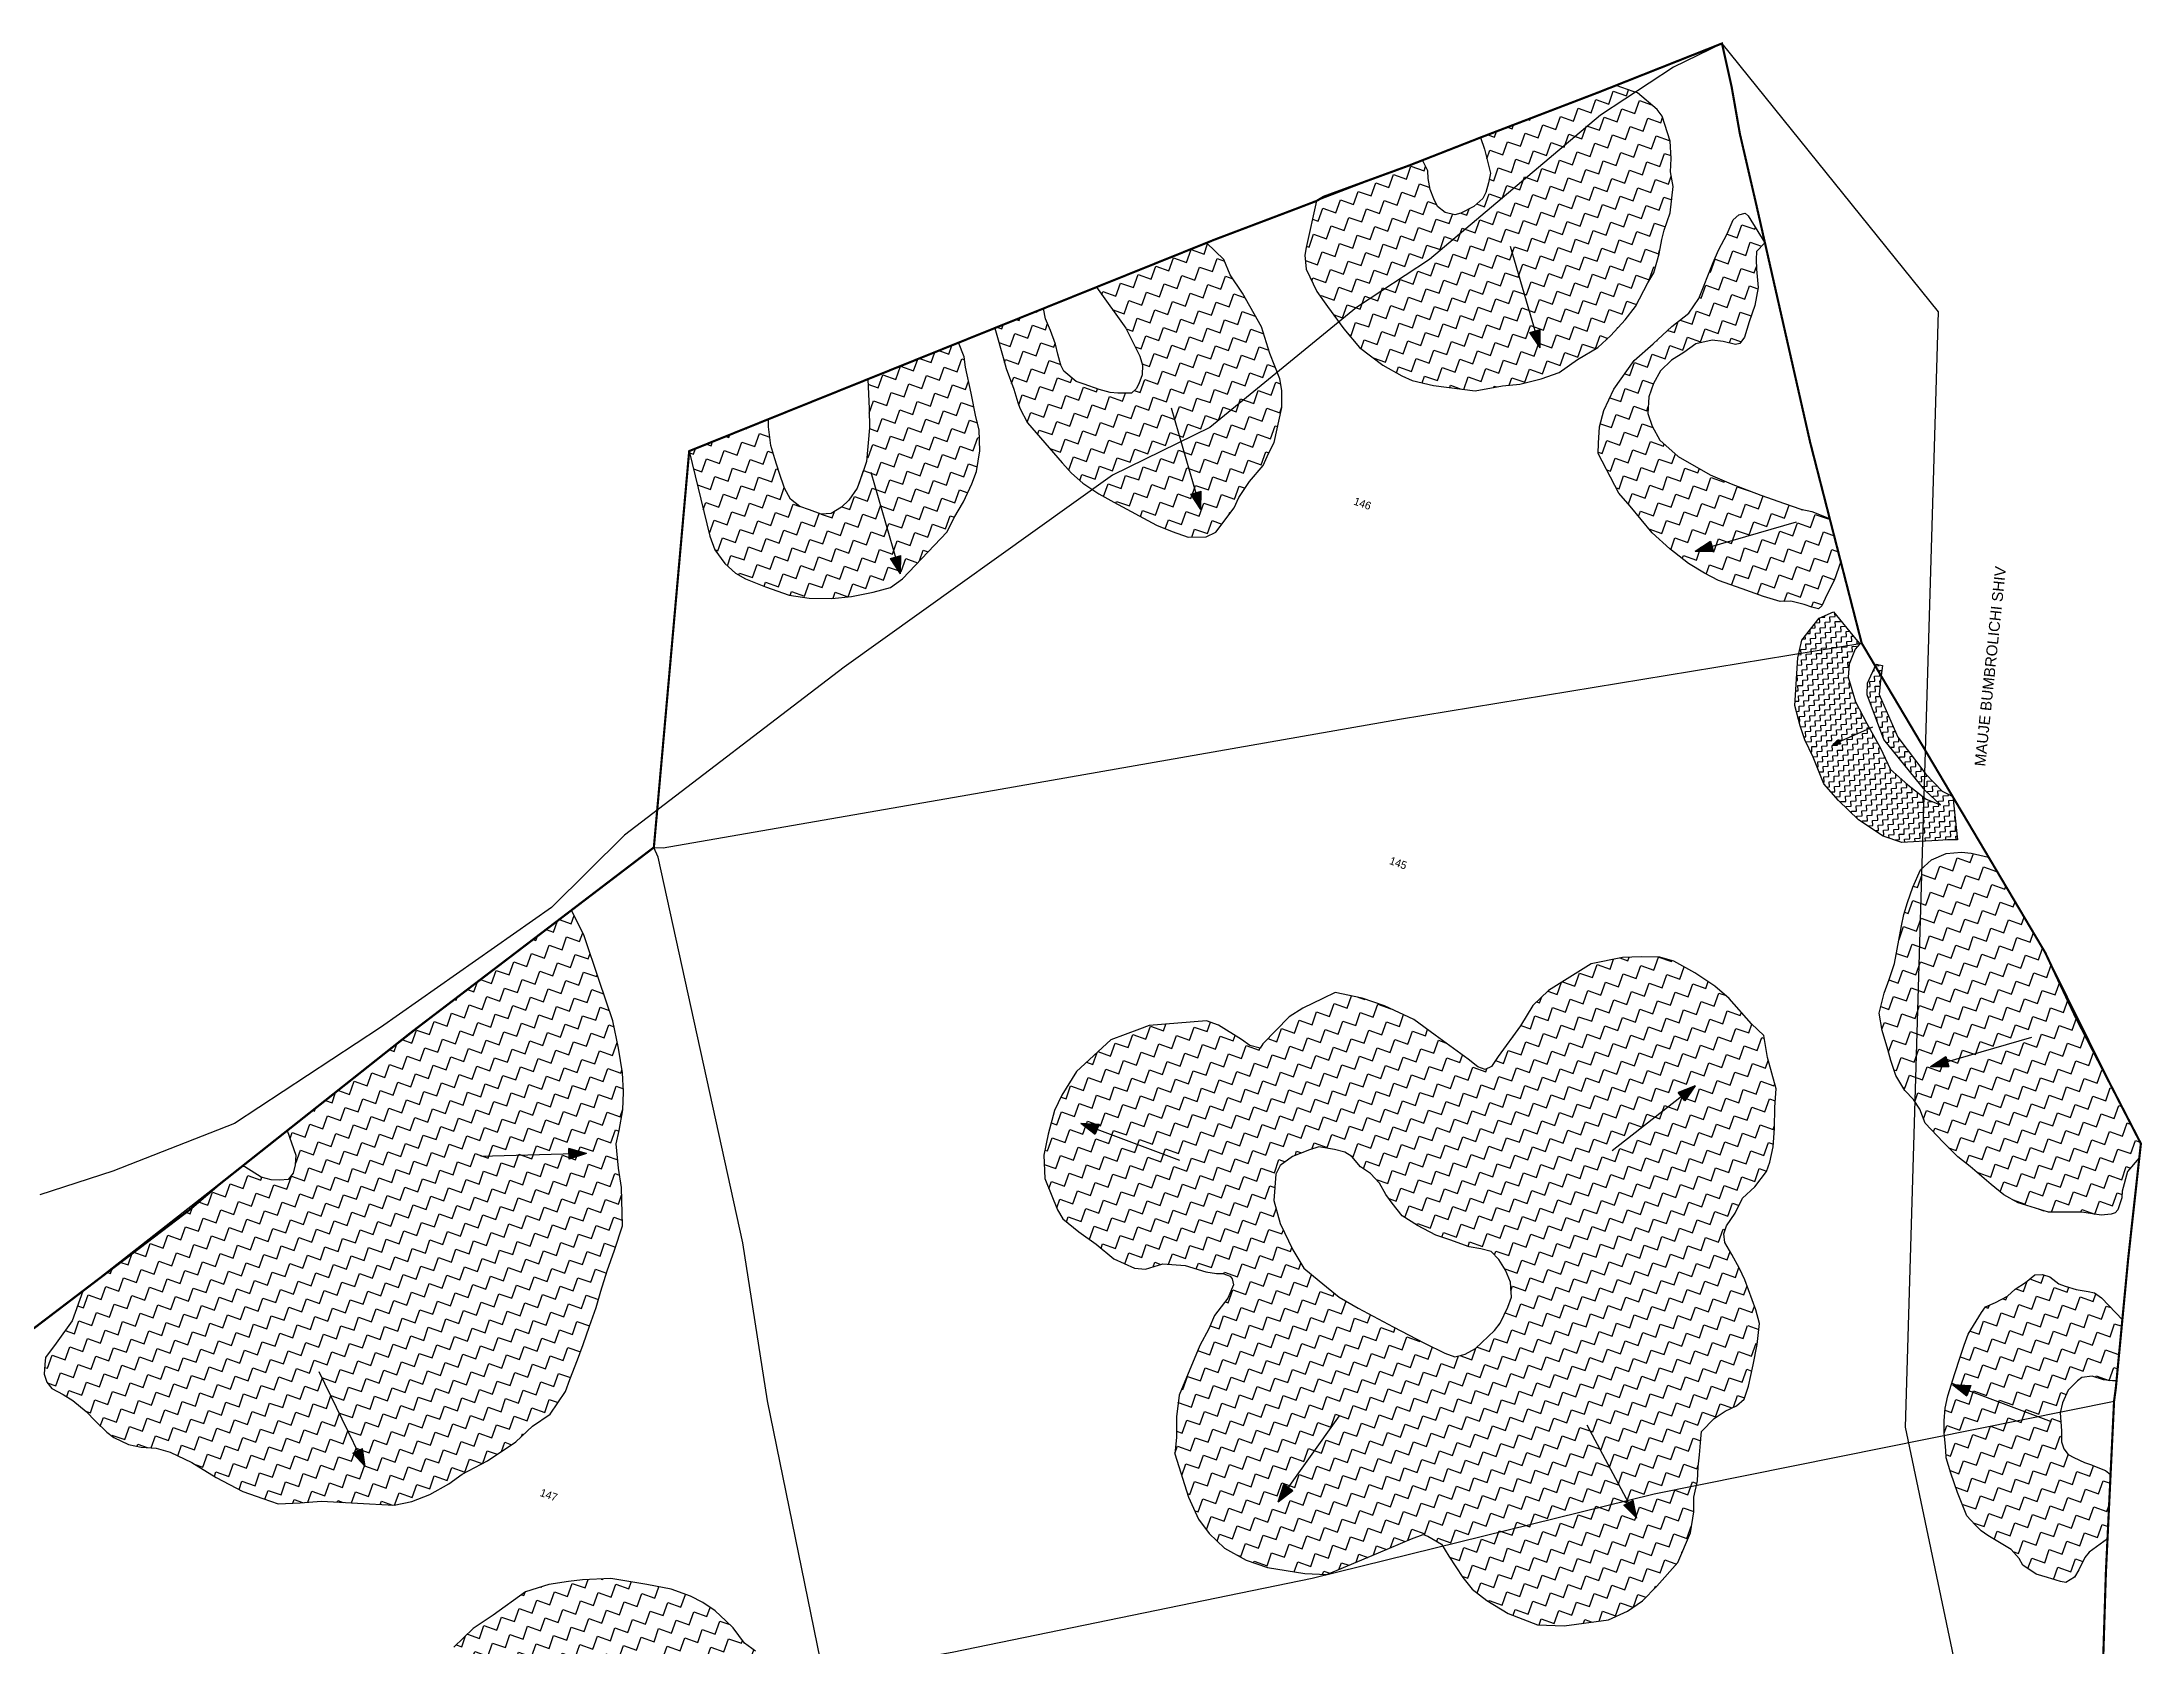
# Model space of a CAD drawing. Header units: metres. Extents: x 288063 to 291905, y 2022918 to 2025523.
# Drawn here: x 290935 to 291905, y 2024783 to 2025523 of the extents above; entities that cross this region are included whole.
import ezdxf
from ezdxf.enums import TextEntityAlignment as Align

# ---------------------------------------------------------------- set-up
doc = ezdxf.new("R2010")
doc.units = ezdxf.units.M
doc.header["$MEASUREMENT"] = 0
for name, color, linetype in [('POLY_HATCH', 12, 'Continuous'), ('POLY_PARCEL', 6, 'Continuous'), ('SYM_ARROW', 1, 'Continuous'), ('TEXT_MAPOUT', 7, 'Continuous'), ('TEXT_PARCEL', 7, 'Continuous'), ('V_BOUND_LINE', 7, 'Continuous'), ('VILLAGE BOUNDRY', 5, 'Continuous')]:
    doc.layers.add(name, color=color, linetype=linetype)
doc.styles.get("Standard").update_dxf_attribs({"font": 'arial.ttf'})
doc.styles.add('TEXT_MAP', font='', dxfattribs={"height": 1.8})
doc.styles.get('TEXT_MAP').set_extended_font_data('Kruti Dev 050')
pattern_1 = [(340.50082, (289998.936, 2024417.92), (8.139665, 3.882563), [6.37685, -6.37685]), (70.50082, (290004.947, 2024415.7916), (-3.882563, 8.139665), [6.37685, -6.37685])]

# ---------------------------------------------------------------- blocks, each defined once
blk = doc.blocks.new('ARROWASPECT')
h = blk.add_hatch(color=256)
h.paths.add_polyline_path([(2.85, -2.85), (3.72, -1.98), (0, 0)])
h.paths.add_polyline_path([(0, 0), (1.98, -3.72), (2.85, -2.85)])
for points in [[(0, 0), (17.15, -17.15)], [(0, 0), (1.98, -3.72)], [(0, 0), (3.72, -1.98)], [(3.72, -1.98), (1.98, -3.72)]]:
    blk.add_lwpolyline(points)

msp = doc.modelspace()

# ---------------------------------------------------------------- hatches: boundary and pattern name
at = {"layer": 'POLY_HATCH'}
h = msp.add_hatch(dxfattribs=at)
h.set_pattern_fill('ZIGZAG', color=256, scale=2.008457, angle=-19.49918, style=0)
h.set_pattern_definition(pattern_1)
h.paths.add_polyline_path([(291438.41, 2025361.03), (291431.98, 2025361.01), (291428.42, 2025361.35), (291423.38, 2025362.68), (291416.44, 2025365.13), (291412.77, 2025366.44), (291407.11, 2025371.19), (291405.79, 2025373.96), (291404.38, 2025379.05), (291403.23, 2025383.59), (291400.88, 2025389.93), (291398.65, 2025395.3), (291397.75, 2025400.1), (291375.17, 2025391.01), (291379.02, 2025377.47), (291380.43, 2025372.38), (291383.95, 2025362.87), (291385.89, 2025356.67), (291386.8, 2025354.06), (291390.37, 2025347.28), (291406.33, 2025328.78), (291410.62, 2025324.05), (291415.87, 2025319.43), (291423.31, 2025314.5), (291430.23, 2025310.68), (291449.88, 2025300.04), (291457.09, 2025297.04), (291464.43, 2025294.43), (291472.79, 2025294.69), (291477.21, 2025296.8), (291485.77, 2025307.99), (291487.91, 2025312.75), (291492.84, 2025320.18), (291499.14, 2025327.59), (291501.57, 2025333.16), (291504.26, 2025338.17), (291507.71, 2025354.39), (291507.71, 2025362.19), (291506.85, 2025367.55), (291502.28, 2025379.27), (291498.4, 2025391.66), (291489.65, 2025407.15), (291483.92, 2025415.61), (291480.9, 2025422.64), (291473.04, 2025430.39), (291422.12, 2025409.91), (291435.68, 2025390.92), (291442.15, 2025378.07), (291443.44, 2025373.94), (291443.22, 2025369.42), (291441.78, 2025365.34), (291440.5, 2025363.04)])
h.paths.add_polyline_path([(291285.22, 2025308.64), (291280.91, 2025312.01), (291278.12, 2025317.12), (291275.66, 2025324.42), (291273.72, 2025330.62), (291271.78, 2025336.81), (291270.7, 2025345.46), (291270.68, 2025348.94), (291234.14, 2025334.23), (291243.62, 2025294.91), (291245.97, 2025288.57), (291250.65, 2025282.33), (291255.49, 2025277.86), (291260.1, 2025275.31), (291269.34, 2025271.57), (291280.36, 2025267.67), (291289.51, 2025266.27), (291300.05, 2025266.21), (291309.11, 2025267.13), (291319, 2025269.14), (291327.12, 2025271.31), (291332.67, 2025275.32), (291353.2, 2025296.97), (291356.32, 2025303.2), (291360.84, 2025310.78), (291364.69, 2025319.06), (291366.72, 2025324.77), (291368.26, 2025334.32), (291368.03, 2025344.04), (291366.5, 2025350.1), (291364.37, 2025360.95), (291361.71, 2025372.91), (291361.12, 2025377.71), (291358.54, 2025384.31), (291316.57, 2025367.42), (291317.27, 2025353.75), (291317.39, 2025344.99), (291316, 2025329.42), (291314.56, 2025325.34), (291311.67, 2025317.18), (291307.87, 2025311.64), (291304.39, 2025308.28), (291299.68, 2025305.36), (291295.02, 2025305.17), (291289.71, 2025307.05)])
h.paths.add_polyline_path([(291583.15, 2025444.44), (291579.67, 2025447.16), (291577.97, 2025450.72), (291576.17, 2025455.06), (291575.38, 2025460.15), (291575.12, 2025463.57), (291572.69, 2025468.51), (291523.76, 2025449.72), (291518.91, 2025428.23), (291518.4, 2025424.71), (291519.05, 2025418.19), (291523.94, 2025407.95), (291528.89, 2025401.01), (291536.32, 2025390.61), (291543.67, 2025382.09), (291554.45, 2025373.83), (291563.08, 2025368.92), (291567.9, 2025366.85), (291577.79, 2025364.45), (291596.95, 2025362.11), (291609.58, 2025364.3), (291617.65, 2025365.14), (291627.41, 2025367.61), (291635.85, 2025370.54), (291644.24, 2025376.45), (291653.62, 2025382.01), (291659.68, 2025387.64), (291666.33, 2025394.91), (291671.08, 2025401), (291676.8, 2025411.93), (291679.53, 2025416.51), (291681.9, 2025425.29), (291683.13, 2025431.89), (291684.31, 2025436.28), (291687.11, 2025444.18), (291688.47, 2025456.38), (291687.16, 2025463.13), (291687.49, 2025469.3), (291686.97, 2025477.26), (291683.33, 2025488.91), (291681.06, 2025491.94), (291671.93, 2025499.61), (291669.96, 2025500.31), (291662.04, 2025503.07), (291599.51, 2025479.02), (291601.24, 2025473.57), (291604.02, 2025462.59), (291603.16, 2025458.08), (291601.98, 2025453.69), (291600.6, 2025450.85), (291596.34, 2025447.18), (291590.43, 2025444.09), (291587.55, 2025443.26)])
h.paths.add_polyline_path([(291715.19, 2025319.11), (291705.55, 2025323.26), (291690.8, 2025331.81), (291682.33, 2025339.26), (291678.7, 2025345.72), (291676.71, 2025351.61), (291677.18, 2025359.22), (291679.39, 2025365.46), (291682.59, 2025371.36), (291687.65, 2025376.23), (291693.34, 2025379.77), (291698.83, 2025383.75), (291706.48, 2025385.48), (291711.43, 2025384.84), (291717.26, 2025383.51), (291719.25, 2025383.92), (291721.4, 2025386.86), (291723.52, 2025393.88), (291726.2, 2025401.44), (291727.68, 2025409.8), (291726.95, 2025418.2), (291726.7, 2025422.73), (291726.88, 2025426.37), (291730.78, 2025430.42), (291723.04, 2025442.91), (291721.63, 2025444.15), (291718.75, 2025443.33), (291716.05, 2025440.95), (291713.39, 2025434.49), (291709.28, 2025427.06), (291706.86, 2025421.26), (291700.26, 2025404.72), (291695.61, 2025397.85), (291687.88, 2025391.71), (291679.12, 2025383.71), (291670.48, 2025376.03), (291660.96, 2025362.75), (291656.36, 2025352.9), (291654.46, 2025345.44), (291653.99, 2025337.83), (291653.79, 2025333.09), (291663.34, 2025314.81), (291668.64, 2025308.86), (291678.68, 2025296.42), (291686.82, 2025289.1), (291695.53, 2025282.31), (291702.84, 2025277.87), (291709.4, 2025274.44), (291720.26, 2025270.6), (291730.13, 2025267.1), (291737.82, 2025264.75), (291742.67, 2025264.88), (291748.83, 2025263.44), (291752.45, 2025262.16), (291755.53, 2025261.44), (291757.1, 2025262.73), (291759.29, 2025267.88), (291762.72, 2025274.44), (291765.77, 2025283.29), (291760.67, 2025303.15), (291752.49, 2025306.27), (291747.32, 2025307.36), (291739.75, 2025310.04), (291728.89, 2025313.89)])
h = msp.add_hatch(dxfattribs=at)
h.set_pattern_fill('ZIGZAG', color=256, scale=18.99391, angle=3.32297, style=0)
h.set_pattern_definition([(3.32297, (290762.5167, 2023772.8069), (2.2326257, 2.507868), [2.374239, -2.374239]), (93.32297, (290764.887, 2023772.9445), (-2.507868, 2.2326257), [2.374239, -2.374239])])
h.paths.add_polyline_path([(291777.76, 2025208.39), (291772.65, 2025218.41), (291769.22, 2025229.78), (291769.62, 2025235.84), (291773.81, 2025246), (291762.43, 2025260.07), (291755.8, 2025257.17), (291747.84, 2025246.9), (291746.05, 2025238.74), (291744.55, 2025216.78), (291747.11, 2025207.37), (291749.25, 2025200.95), (291752.99, 2025192.87), (291757.98, 2025180.58), (291764.72, 2025172.93), (291774.05, 2025163.91), (291785.3, 2025156.51), (291794.03, 2025153.5), (291802.06, 2025153.97), (291810.84, 2025154.48), (291815.1, 2025154.72), (291819.63, 2025154.74), (291817.46, 2025174.73), (291812.54, 2025177.21), (291805.03, 2025185.08), (291792.21, 2025202.19), (291783.52, 2025221.81), (291784.15, 2025228.38), (291785.01, 2025235.22), (291782.21, 2025235.81), (291778.19, 2025227.03), (291777.99, 2025221.74), (291785.73, 2025201.06), (291804.72, 2025177.51), (291811.9, 2025170.89), (291805.2, 2025173.52), (291796.77, 2025180.07), (291788.81, 2025187.15), (291783.93, 2025197.43)])
h = msp.add_hatch(dxfattribs=at)
h.set_pattern_fill('ZIGZAG', color=256, scale=2.008457, angle=-19.49918, style=0)
h.set_pattern_definition(pattern_1)
h.paths.add_polyline_path([(291867.77, 2024876.77), (291867.65, 2024881.85), (291867.02, 2024890.24), (291868.18, 2024894.87), (291870.72, 2024900.69), (291875.09, 2024904.9), (291877.13, 2024906.58), (291881.86, 2024907.06), (291887.06, 2024905.46), (291891.2, 2024904.95), (291893.1, 2024904.99), (291895.8, 2024933.18), (291889.53, 2024939.68), (291886.24, 2024943.24), (291882.99, 2024945.6), (291880.06, 2024946.15), (291874.43, 2024947.19), (291869.44, 2024948.71), (291866.46, 2024949.77), (291862.29, 2024952.92), (291858.88, 2024954.13), (291855.44, 2024953.91), (291851.08, 2024950.41), (291846.37, 2024947.28), (291842.8, 2024943.99), (291837.23, 2024941.16), (291832.69, 2024939.17), (291830.78, 2024936.48), (291824.62, 2024926.56), (291822.81, 2024921.44), (291820.85, 2024915.9), (291818.42, 2024908.36), (291815.22, 2024897.97), (291813.97, 2024892.41), (291813.58, 2024886.55), (291813.47, 2024880.83), (291814.03, 2024876.31), (291814.25, 2024872.87), (291814.49, 2024869.37), (291816.58, 2024862.39), (291819.63, 2024853.38), (291824.02, 2024842.71), (291827.81, 2024838.49), (291830.69, 2024835.79), (291833.73, 2024833.51), (291844.42, 2024827.09), (291848.21, 2024822.87), (291849.8, 2024819.9), (291856.02, 2024815.78), (291861.22, 2024814.18), (291867.27, 2024812.28), (291869.76, 2024811.87), (291873.75, 2024814.3), (291875.67, 2024817.7), (291878.43, 2024823.45), (291880.47, 2024825.84), (291888.94, 2024831.97), (291890.36, 2024861.69), (291888.08, 2024863.58), (291882.18, 2024865.91), (291881.54, 2024866.14), (291878.34, 2024867.27), (291873.37, 2024869.51), (291870.74, 2024870.92), (291868.79, 2024873.53)])
h.paths.add_polyline_path([(291825.51, 2025003.92), (291835.29, 2024995.65), (291841.15, 2024990.83), (291847.74, 2024987.12), (291861.69, 2024982.86), (291869.58, 2024982.82), (291877.16, 2024982.88), (291885.95, 2024981.49), (291890.56, 2024981.91), (291892.52, 2024982.59), (291893.67, 2024983.9), (291894.65, 2024986.65), (291895.62, 2024989.4), (291895.68, 2024992.47), (291898.22, 2025001.6), (291903.62, 2025007.87), (291904.36, 2025014.5), (291890.41, 2025041.56), (291860.19, 2025102.69), (291834.03, 2025146.79), (291826.01, 2025148.62), (291821.58, 2025149.05), (291814.51, 2025148.5), (291807.74, 2025145.55), (291802.64, 2025140.87), (291799.08, 2025132.97), (291796.56, 2025125.85), (291794.98, 2025120.3), (291793.86, 2025114.97), (291790.66, 2025097.66), (291788.07, 2025090.33), (291785.8, 2025083.92), (291783.58, 2025074.75), (291784.87, 2025066.74), (291787.57, 2025057.88), (291788.92, 2025052.94), (291791.25, 2025045.93), (291795.32, 2025039), (291799.34, 2025034.82), (291802.23, 2025030.37), (291804.78, 2025023.97), (291813.01, 2025015.21), (291819.85, 2025008.33)])
h.paths.add_polyline_path([(291707.42, 2024887.55), (291712.47, 2024891.03), (291717.66, 2024893.5), (291721.14, 2024896.57), (291723.25, 2024902.52), (291725.28, 2024912.33), (291727.17, 2024921.71), (291728.25, 2024931.52), (291726.65, 2024937.82), (291721.48, 2024951.62), (291719.01, 2024956.8), (291715.56, 2024963.28), (291712.24, 2024968.77), (291711.74, 2024972.77), (291713.09, 2024976.6), (291717.05, 2024982.37), (291720.46, 2024989.3), (291726.13, 2024994.47), (291731.54, 2025001.65), (291733.04, 2025005.9), (291734.6, 2025013), (291735.19, 2025021.41), (291735.37, 2025031.39), (291735.95, 2025039.8), (291731.93, 2025054.25), (291730.27, 2025064.41), (291724.51, 2025069.8), (291714.31, 2025081.55), (291707.71, 2025087.23), (291698.4, 2025093.4), (291688.79, 2025098.72), (291682.26, 2025100.55), (291673.7, 2025100.71), (291664.99, 2025100.45), (291650.52, 2025097.43), (291645.61, 2025094.39), (291630.89, 2025085.25), (291623.62, 2025078.25), (291617.88, 2025068.8), (291607.63, 2025054.72), (291604.55, 2025050.07), (291601.67, 2025048.7), (291598.27, 2025049.91), (291593.76, 2025053.41), (291578.55, 2025064.54), (291568.7, 2025071.86), (291555.11, 2025078.11), (291544.9, 2025081.72), (291532.39, 2025084.24), (291526.63, 2025081.49), (291517.41, 2025077.1), (291511.2, 2025073.08), (291498.94, 2025060.56), (291497.76, 2025058.58), (291492.93, 2025059.81), (291489.13, 2025062.59), (291478.54, 2025069.21), (291473.01, 2025071.17), (291446.43, 2025069.1), (291441.97, 2025067.33), (291428.75, 2025062.44), (291412.98, 2025047.79), (291406.21, 2025036.79), (291402.8, 2025029.86), (291399.89, 2025018.93), (291397.85, 2025009.12), (291398.37, 2024998.41), (291404.24, 2024983.89), (291406.59, 2024979.71), (291414.04, 2024973.72), (291422.07, 2024968.01), (291430.22, 2024961.29), (291439.71, 2024956.98), (291444.84, 2024956.6), (291452.87, 2024959.02), (291463.14, 2024958.25), (291472.65, 2024955.36), (291477.63, 2024954.56), (291480.48, 2024954.5), (291483.88, 2024953.3), (291484.86, 2024952), (291485.51, 2024949.3), (291482.83, 2024943.07), (291476.69, 2024935.2), (291474.01, 2024928.97), (291469.87, 2024921.34), (291460.31, 2024898.41), (291459.13, 2024888.3), (291459.09, 2024878.75), (291458.39, 2024871.34), (291464.73, 2024851.28), (291469.25, 2024841.07), (291474.13, 2024834.56), (291481.28, 2024827.72), (291491.31, 2024822.25), (291501.09, 2024818.79), (291518.31, 2024816.04), (291528.5, 2024815.54), (291552.31, 2024825.53), (291567.56, 2024832.09), (291573.02, 2024833.99), (291575.15, 2024833.24), (291581.5, 2024829.55), (291584.83, 2024824.07), (291591.35, 2024814.1), (291595.68, 2024808.74), (291602.43, 2024803.48), (291612.31, 2024797.59), (291625.77, 2024792.34), (291638.04, 2024791.83), (291658.64, 2024794.58), (291667.28, 2024798.7), (291674.22, 2024803.42), (291680.91, 2024810.14), (291690.53, 2024821.09), (291696.35, 2024834.82), (291697.92, 2024844.5), (291697.9, 2024851.21), (291699.61, 2024858.74), (291700.01, 2024865.29), (291700.54, 2024870.85), (291701.25, 2024878.25), (291701.45, 2024881.53)])
h.paths.add_polyline_path([(291612.08, 2024938.98), (291608.52, 2024931.62), (291605.88, 2024928.25), (291597.17, 2024919.85), (291592.41, 2024917.23), (291587.68, 2024916.04), (291583, 2024917.69), (291573.66, 2024922.43), (291559.1, 2024929.98), (291542.99, 2024938.56), (291534.23, 2024943.57), (291524.95, 2024951.16), (291517.93, 2024957), (291512.8, 2024965.52), (291507.03, 2024977.61), (291504.09, 2024988.22), (291505.02, 2025000.33), (291506.95, 2025004.43), (291512.74, 2025008.6), (291520.5, 2025011.6), (291524.81, 2025012.94), (291532.07, 2025011.81), (291536.9, 2025010.58), (291540, 2025008.52), (291544.05, 2025003.74), (291548.7, 2025000.65), (291552.9, 2024996.29), (291555.8, 2024990.96), (291558.73, 2024987.05), (291563.33, 2024981.12), (291570.38, 2024976.71), (291578.86, 2024972.27), (291585.25, 2024970.01), (291594.18, 2024966.85), (291599.58, 2024965.89), (291604.41, 2024964.66), (291607.92, 2024961.02), (291610.96, 2024956.12), (291613.29, 2024950.51), (291613.73, 2024943.65)], flags=16)
h = msp.add_hatch(dxfattribs=at)
h.set_pattern_fill('ZIGZAG', color=256, scale=2.008457, angle=-19.49918, style=0)
h.set_pattern_definition(pattern_1)
h.paths.add_polyline_path([(291279.35, 2024720.46), (291279.95, 2024728.24), (291279.35, 2024735.21), (291275.53, 2024747.01), (291273.37, 2024753.92), (291273, 2024761.58), (291272.25, 2024765.53), (291270.41, 2024769.87), (291266.78, 2024777), (291264.82, 2024780.15), (291259.66, 2024783.82), (291254.48, 2024790.88), (291251.05, 2024794.24), (291246.19, 2024798.73), (291240.48, 2024802.6), (291234.76, 2024805.54), (291225.75, 2024808.74), (291214.51, 2024810.87), (291197.97, 2024813.66), (291184.85, 2024813.08), (291178.42, 2024812.28), (291169.32, 2024810.89), (291158.63, 2024807.61), (291143.68, 2024796.83), (291134.4, 2024790.59), (291125.53, 2024782.06), (291121.04, 2024771.97), (291117.21, 2024762.88), (291112.85, 2024750.59), (291105.33, 2024731.92), (291103.07, 2024723.81), (291101.4, 2024713.03), (291099.82, 2024701.6), (291099.99, 2024696.01), (291103.2, 2024685.96), (291107.96, 2024675.98), (291116.01, 2024663.86), (291121.11, 2024657.44), (291126.14, 2024651.67), (291134.46, 2024645.65), (291141.45, 2024641.94), (291145.55, 2024640.49), (291150.28, 2024638.2), (291157.32, 2024634.59), (291162.98, 2024633.21), (291172.12, 2024632.12), (291177.06, 2024631.29), (291191.08, 2024630.94), (291196.96, 2024631.93), (291204.25, 2024634.27), (291210.61, 2024636.62), (291222.61, 2024640.98), (291232.87, 2024645.64), (291239.8, 2024648.72), (291244.82, 2024652.47), (291251.16, 2024658.22), (291265.2, 2024678.76), (291266.83, 2024682.48), (291271.62, 2024689.08), (291273.64, 2024693.9), (291275.96, 2024700.45), (291278.43, 2024710.03)])
h.paths.add_polyline_path([(291207.43, 2024728.39), (291205.43, 2024724.49), (291202.63, 2024721.79), (291196.82, 2024720.16), (291191.56, 2024718.33), (291183.91, 2024715.82), (291178.57, 2024714.64), (291173.6, 2024713.63), (291168.12, 2024714.65), (291165.95, 2024716.34), (291166.07, 2024717.53), (291166.82, 2024718.8), (291169.9, 2024721.4), (291172.36, 2024725.75), (291175.72, 2024729.17), (291180.07, 2024731.01), (291187.11, 2024735.28), (291192.45, 2024736.46), (291196.58, 2024736.84), (291202.98, 2024735.8), (291206.43, 2024734.27), (291208.3, 2024730.85)], flags=16)
h.paths.add_polyline_path([(290954.12, 2024946.36), (290949.26, 2024932.68), (290941.86, 2024922.38), (290937.02, 2024915.77), (290936.71, 2024912.54), (290936.38, 2024908.08), (290937.55, 2024904.33), (290939.86, 2024901.43), (290945.15, 2024898.72), (290949.58, 2024895.9), (290955.7, 2024890.82), (290959.97, 2024886.39), (290965.21, 2024881.2), (290968.52, 2024878.77), (290975.3, 2024875.54), (290981.12, 2024874.31), (290988.07, 2024873.94), (290994.5, 2024872.08), (291004.48, 2024867.29), (291015.79, 2024860.37), (291028.1, 2024853.93), (291037.36, 2024850.65), (291044.4, 2024848.16), (291054.6, 2024848.71), (291064.43, 2024849.4), (291075.48, 2024848.82), (291086.53, 2024848.24), (291097.95, 2024847.53), (291106.06, 2024849.24), (291114.33, 2024852.56), (291123.12, 2024857.37), (291129.29, 2024861.85), (291141.09, 2024868.09), (291154.17, 2024876.79), (291161.76, 2024884.1), (291169.94, 2024889.54), (291177.02, 2024900.03), (291178.98, 2024905.59), (291182.63, 2024914.71), (291185.12, 2024921.75), (291188.14, 2024930.26), (291191.15, 2024938.78), (291193.41, 2024946.32), (291196.31, 2024955.7), (291199.72, 2024965.33), (291203.29, 2024976.57), (291202.86, 2024994.22), (291201.48, 2025003.23), (291200.44, 2025014.43), (291201.8, 2025020.62), (291203.46, 2025030.03), (291203.86, 2025038.22), (291203.28, 2025047.17), (291201.51, 2025058.64), (291198.88, 2025071.24), (291192.51, 2025089.74), (291185.68, 2025110.49), (291179.75, 2025122.23), (291121.26, 2025077.64), (291048.59, 2025020.54), (291050.47, 2025014.91), (291052.6, 2025009.16), (291052.27, 2025004.69), (291051.32, 2025000.86), (291049.03, 2024997.92), (291045.17, 2024997.62), (291041.08, 2024997.82), (291036.5, 2024999.02), (291029.01, 2025003.76), (291027.57, 2025003.89)])

# ---------------------------------------------------------------- linework, layer by layer
for points in [[(291523.76, 2025449.72), (291518.91, 2025428.23), (291518.4, 2025424.71), (291519.05, 2025418.19), (291523.94, 2025407.95), (291528.89, 2025401.01), (291536.32, 2025390.61), (291543.67, 2025382.09), (291554.45, 2025373.83), (291563.08, 2025368.92), (291567.9, 2025366.85), (291577.79, 2025364.45), (291596.95, 2025362.11), (291609.58, 2025364.3), (291617.65, 2025365.14), (291627.41, 2025367.61), (291635.85, 2025370.54), (291644.24, 2025376.45), (291653.62, 2025382.01), (291659.68, 2025387.64), (291666.33, 2025394.91), (291671.08, 2025401), (291676.8, 2025411.93), (291679.53, 2025416.51), (291681.9, 2025425.29), (291683.13, 2025431.89), (291684.31, 2025436.28), (291687.11, 2025444.18), (291688.47, 2025456.38), (291687.16, 2025463.13), (291687.49, 2025469.3), (291686.97, 2025477.26), (291683.33, 2025488.91), (291681.06, 2025491.94), (291671.93, 2025499.61), (291669.96, 2025500.31), (291662.04, 2025503.07), (291599.51, 2025479.02), (291601.24, 2025473.57), (291604.02, 2025462.59), (291603.16, 2025458.08), (291601.98, 2025453.69), (291600.6, 2025450.85), (291596.34, 2025447.18), (291590.43, 2025444.09), (291587.55, 2025443.26), (291583.15, 2025444.44), (291579.67, 2025447.16), (291577.97, 2025450.72), (291576.17, 2025455.06), (291575.38, 2025460.15), (291575.12, 2025463.57), (291572.69, 2025468.51), (291523.76, 2025449.72)], [(291730.78, 2025430.42), (291726.88, 2025426.37), (291726.7, 2025422.73), (291726.95, 2025418.2), (291727.68, 2025409.8), (291726.2, 2025401.44), (291723.52, 2025393.88), (291721.4, 2025386.86), (291719.25, 2025383.92), (291717.26, 2025383.51), (291711.43, 2025384.84), (291706.48, 2025385.48), (291698.83, 2025383.75), (291693.34, 2025379.77), (291687.65, 2025376.23), (291682.59, 2025371.36), (291679.39, 2025365.46), (291677.18, 2025359.22), (291676.71, 2025351.61), (291678.7, 2025345.72), (291682.33, 2025339.26), (291690.8, 2025331.81), (291705.55, 2025323.26), (291715.19, 2025319.11), (291728.89, 2025313.89), (291739.75, 2025310.04), (291747.32, 2025307.36), (291752.49, 2025306.27), (291760.67, 2025303.15), (291765.77, 2025283.29), (291762.72, 2025274.44), (291759.29, 2025267.88), (291757.1, 2025262.73), (291755.53, 2025261.44), (291752.45, 2025262.16), (291748.83, 2025263.44), (291742.67, 2025264.88), (291737.82, 2025264.75), (291730.13, 2025267.1), (291720.26, 2025270.6), (291709.4, 2025274.44), (291702.84, 2025277.87), (291695.53, 2025282.31), (291686.82, 2025289.1), (291678.68, 2025296.42), (291668.64, 2025308.86), (291663.34, 2025314.81), (291653.79, 2025333.09), (291653.99, 2025337.83), (291654.46, 2025345.44), (291656.36, 2025352.9), (291660.96, 2025362.75), (291670.48, 2025376.03), (291679.12, 2025383.71), (291687.88, 2025391.71), (291695.61, 2025397.85), (291700.26, 2025404.72), (291706.86, 2025421.26), (291709.28, 2025427.06), (291713.39, 2025434.49), (291716.05, 2025440.95), (291718.75, 2025443.33), (291721.63, 2025444.15), (291723.04, 2025442.91), (291730.78, 2025430.42)], [(291422.12, 2025409.91), (291435.68, 2025390.92), (291442.15, 2025378.07), (291443.44, 2025373.94), (291443.22, 2025369.42), (291441.78, 2025365.34), (291440.5, 2025363.04), (291438.41, 2025361.03), (291431.98, 2025361.01), (291428.42, 2025361.35), (291423.38, 2025362.68), (291416.44, 2025365.13), (291412.77, 2025366.44), (291407.11, 2025371.19), (291405.79, 2025373.96), (291404.38, 2025379.05), (291403.23, 2025383.59), (291400.88, 2025389.93), (291398.65, 2025395.3), (291397.75, 2025400.1), (291375.17, 2025391.01), (291379.02, 2025377.47), (291380.43, 2025372.38), (291383.95, 2025362.87), (291385.89, 2025356.67), (291386.8, 2025354.06), (291390.37, 2025347.28), (291406.33, 2025328.78), (291410.62, 2025324.05), (291415.87, 2025319.43), (291423.31, 2025314.5), (291430.23, 2025310.68), (291449.88, 2025300.04), (291457.09, 2025297.04), (291464.43, 2025294.43), (291472.79, 2025294.69), (291477.21, 2025296.8), (291485.77, 2025307.99), (291487.91, 2025312.75), (291492.84, 2025320.18), (291499.14, 2025327.59), (291501.57, 2025333.16), (291504.26, 2025338.17), (291507.71, 2025354.39), (291507.71, 2025362.19), (291506.85, 2025367.55), (291502.28, 2025379.27), (291498.4, 2025391.66), (291489.65, 2025407.15), (291483.92, 2025415.61), (291480.9, 2025422.64), (291473.04, 2025430.39), (291422.12, 2025409.91)], [(291234.14, 2025334.23), (291243.62, 2025294.91), (291245.97, 2025288.57), (291250.65, 2025282.33), (291255.49, 2025277.86), (291260.1, 2025275.31), (291269.34, 2025271.57), (291280.36, 2025267.67), (291289.51, 2025266.27), (291300.05, 2025266.21), (291309.11, 2025267.13), (291319, 2025269.14), (291327.12, 2025271.31), (291332.67, 2025275.32), (291353.2, 2025296.97), (291356.32, 2025303.2), (291360.84, 2025310.78), (291364.69, 2025319.06), (291366.72, 2025324.77), (291368.26, 2025334.32), (291368.03, 2025344.04), (291366.5, 2025350.1), (291364.37, 2025360.95), (291361.71, 2025372.91), (291361.12, 2025377.71), (291358.54, 2025384.31), (291316.57, 2025367.42), (291317.27, 2025353.75), (291317.39, 2025344.99), (291316, 2025329.42), (291314.56, 2025325.34), (291311.67, 2025317.18), (291307.87, 2025311.64), (291304.39, 2025308.28), (291299.68, 2025305.36), (291295.02, 2025305.17), (291289.71, 2025307.05), (291285.22, 2025308.64), (291280.91, 2025312.01), (291278.12, 2025317.12), (291275.66, 2025324.42), (291273.72, 2025330.62), (291271.78, 2025336.81), (291270.7, 2025345.46), (291270.68, 2025348.94), (291234.14, 2025334.23)], [(291819.63, 2025154.74), (291815.1, 2025154.72), (291810.84, 2025154.48), (291802.06, 2025153.97), (291794.03, 2025153.5), (291785.3, 2025156.51), (291774.05, 2025163.91), (291764.72, 2025172.93), (291757.98, 2025180.58), (291752.99, 2025192.87), (291749.25, 2025200.95), (291747.11, 2025207.37), (291744.55, 2025216.78), (291746.05, 2025238.74), (291747.84, 2025246.9), (291755.8, 2025257.17), (291762.43, 2025260.07), (291772.73, 2025247.34), (291774.62, 2025245.18), (291772.49, 2025242.79), (291769.62, 2025235.84), (291769.22, 2025229.78), (291772.65, 2025218.41), (291777.76, 2025208.39), (291783.93, 2025197.43), (291788.81, 2025187.15), (291796.77, 2025180.07), (291805.2, 2025173.52), (291811.9, 2025170.89), (291804.72, 2025177.51), (291785.73, 2025201.06), (291777.99, 2025221.74), (291778.19, 2025227.03), (291782.21, 2025235.81), (291785.01, 2025235.22), (291784.15, 2025228.38), (291783.52, 2025221.81), (291792.21, 2025202.19), (291805.03, 2025185.08), (291812.54, 2025177.21), (291817.46, 2025174.73), (291819.63, 2025154.74)], [(291903.62, 2025007.87), (291898.22, 2025001.6), (291895.68, 2024992.47), (291895.62, 2024989.4), (291894.65, 2024986.65), (291893.67, 2024983.9), (291892.52, 2024982.59), (291890.56, 2024981.91), (291885.95, 2024981.49), (291877.16, 2024982.88), (291869.58, 2024982.82), (291861.69, 2024982.86), (291847.74, 2024987.12), (291841.15, 2024990.83), (291835.29, 2024995.65), (291825.51, 2025003.92), (291819.85, 2025008.33), (291813.01, 2025015.21), (291804.78, 2025023.97), (291802.23, 2025030.37), (291799.34, 2025034.82), (291795.32, 2025039), (291791.25, 2025045.93), (291788.92, 2025052.94), (291787.57, 2025057.88), (291784.87, 2025066.74), (291783.58, 2025074.75), (291785.8, 2025083.92), (291788.07, 2025090.33), (291790.66, 2025097.66), (291793.86, 2025114.97), (291794.98, 2025120.3), (291796.56, 2025125.85), (291799.08, 2025132.97), (291802.64, 2025140.87), (291807.74, 2025145.55), (291814.51, 2025148.5), (291821.58, 2025149.05), (291826.01, 2025148.62), (291834.03, 2025146.79), (291860.19, 2025102.69), (291890.41, 2025041.56), (291904.36, 2025014.5), (291903.62, 2025007.87)], [(290954.12, 2024946.36), (290949.26, 2024932.68), (290941.86, 2024922.38), (290937.02, 2024915.77), (290936.71, 2024912.54), (290936.38, 2024908.08), (290937.55, 2024904.33), (290939.86, 2024901.43), (290945.15, 2024898.72), (290949.58, 2024895.9), (290955.7, 2024890.82), (290959.97, 2024886.39), (290965.21, 2024881.2), (290968.52, 2024878.77), (290975.3, 2024875.54), (290981.12, 2024874.31), (290988.07, 2024873.94), (290994.5, 2024872.08), (291004.48, 2024867.29), (291015.79, 2024860.37), (291028.1, 2024853.93), (291037.36, 2024850.65), (291044.4, 2024848.16), (291054.6, 2024848.71), (291064.43, 2024849.4), (291075.48, 2024848.82), (291086.53, 2024848.24), (291097.95, 2024847.53), (291106.06, 2024849.24), (291114.33, 2024852.56), (291123.12, 2024857.37), (291129.29, 2024861.85), (291141.09, 2024868.09), (291154.17, 2024876.79), (291161.76, 2024884.1), (291169.94, 2024889.54), (291177.02, 2024900.03), (291178.98, 2024905.59), (291182.63, 2024914.71), (291185.12, 2024921.75), (291188.14, 2024930.26), (291191.15, 2024938.78), (291193.41, 2024946.32), (291196.31, 2024955.7), (291199.72, 2024965.33), (291203.29, 2024976.57), (291202.86, 2024994.22), (291201.48, 2025003.23), (291200.44, 2025014.43), (291201.8, 2025020.62), (291203.46, 2025030.03), (291203.86, 2025038.22), (291203.28, 2025047.17), (291201.51, 2025058.64), (291198.88, 2025071.24), (291192.51, 2025089.74), (291185.68, 2025110.49), (291179.75, 2025122.23), (291121.26, 2025077.64), (291048.59, 2025020.54), (291050.47, 2025014.91), (291052.6, 2025009.16), (291052.27, 2025004.69), (291051.32, 2025000.86), (291049.03, 2024997.92), (291045.17, 2024997.62), (291041.08, 2024997.82), (291036.5, 2024999.02), (291029.01, 2025003.76), (291027.57, 2025003.89), (290954.12, 2024946.36), (290954.12, 2024946.36)], [(291485.51, 2024949.3), (291482.83, 2024943.07), (291476.69, 2024935.2), (291474.01, 2024928.97), (291469.87, 2024921.34), (291460.31, 2024898.41), (291459.13, 2024888.3), (291459.09, 2024878.75), (291458.39, 2024871.34), (291464.73, 2024851.28), (291469.25, 2024841.07), (291474.13, 2024834.56), (291481.28, 2024827.72), (291491.31, 2024822.25), (291501.09, 2024818.79), (291518.31, 2024816.04), (291528.5, 2024815.54), (291552.31, 2024825.53), (291567.56, 2024832.09), (291573.02, 2024833.99), (291575.15, 2024833.24), (291581.5, 2024829.55), (291584.83, 2024824.07), (291591.35, 2024814.1), (291595.68, 2024808.74), (291602.43, 2024803.48), (291612.31, 2024797.59), (291625.77, 2024792.34), (291638.04, 2024791.83), (291658.64, 2024794.58), (291667.28, 2024798.7), (291674.22, 2024803.42), (291680.91, 2024810.14), (291690.53, 2024821.09), (291696.35, 2024834.82), (291697.92, 2024844.5), (291697.9, 2024851.21), (291699.61, 2024858.74), (291700.01, 2024865.29), (291700.54, 2024870.85), (291701.25, 2024878.25), (291701.45, 2024881.53), (291707.42, 2024887.55), (291712.47, 2024891.03), (291717.66, 2024893.5), (291721.14, 2024896.57), (291723.25, 2024902.52), (291725.28, 2024912.33), (291727.17, 2024921.71), (291728.25, 2024931.52), (291726.65, 2024937.82), (291721.48, 2024951.62), (291719.01, 2024956.8), (291715.56, 2024963.28), (291712.24, 2024968.77), (291711.74, 2024972.77), (291713.09, 2024976.6), (291717.05, 2024982.37), (291720.46, 2024989.3), (291726.13, 2024994.47), (291731.54, 2025001.65), (291733.04, 2025005.9), (291734.6, 2025013), (291735.19, 2025021.41), (291735.37, 2025031.39), (291735.95, 2025039.8), (291731.93, 2025054.25), (291730.27, 2025064.41), (291724.51, 2025069.8), (291714.31, 2025081.55), (291707.71, 2025087.23), (291698.4, 2025093.4), (291688.79, 2025098.72), (291682.26, 2025100.55), (291673.7, 2025100.71), (291664.99, 2025100.45), (291650.52, 2025097.43), (291645.61, 2025094.39), (291630.89, 2025085.25), (291623.62, 2025078.25), (291617.88, 2025068.8), (291607.63, 2025054.72), (291604.55, 2025050.07), (291601.67, 2025048.7), (291598.27, 2025049.91), (291593.76, 2025053.41), (291578.55, 2025064.54), (291568.7, 2025071.86), (291555.11, 2025078.11), (291544.9, 2025081.72), (291532.39, 2025084.24), (291526.63, 2025081.49), (291517.41, 2025077.1), (291511.2, 2025073.08), (291498.94, 2025060.56), (291497.76, 2025058.58), (291492.93, 2025059.81), (291489.13, 2025062.59), (291478.54, 2025069.21), (291473.01, 2025071.17), (291446.43, 2025069.1), (291441.97, 2025067.33), (291428.75, 2025062.44), (291412.98, 2025047.79), (291406.21, 2025036.79), (291402.8, 2025029.86), (291399.89, 2025018.93), (291397.85, 2025009.12), (291398.37, 2024998.41), (291404.24, 2024983.89), (291406.59, 2024979.71), (291414.04, 2024973.72), (291422.07, 2024968.01), (291430.22, 2024961.29), (291439.71, 2024956.98), (291444.84, 2024956.6), (291452.87, 2024959.02), (291463.14, 2024958.25), (291472.65, 2024955.36), (291477.63, 2024954.56), (291480.48, 2024954.5), (291483.88, 2024953.3), (291484.86, 2024952), (291485.51, 2024949.3)], [(291504.09, 2024988.22), (291507.03, 2024977.61), (291512.8, 2024965.52), (291517.93, 2024957), (291524.95, 2024951.16), (291534.23, 2024943.57), (291542.99, 2024938.56), (291559.1, 2024929.98), (291573.66, 2024922.43), (291583, 2024917.69), (291587.68, 2024916.04), (291592.41, 2024917.23), (291597.17, 2024919.85), (291605.88, 2024928.25), (291608.52, 2024931.62), (291612.08, 2024938.98), (291613.73, 2024943.65), (291613.29, 2024950.51), (291610.96, 2024956.12), (291607.92, 2024961.02), (291604.41, 2024964.66), (291599.58, 2024965.89), (291594.18, 2024966.85), (291585.25, 2024970.01), (291578.86, 2024972.27), (291570.38, 2024976.71), (291563.33, 2024981.12), (291558.73, 2024987.05), (291555.8, 2024990.96), (291552.9, 2024996.29), (291548.7, 2025000.65), (291544.05, 2025003.74), (291540, 2025008.52), (291536.9, 2025010.58), (291532.07, 2025011.81), (291524.81, 2025012.94), (291520.5, 2025011.6), (291512.74, 2025008.6), (291506.95, 2025004.43), (291505.02, 2025000.33), (291504.09, 2024988.22)], [(291888.94, 2024831.97), (291880.47, 2024825.84), (291878.43, 2024823.45), (291875.67, 2024817.7), (291873.75, 2024814.3), (291869.76, 2024811.87), (291867.27, 2024812.28), (291861.22, 2024814.18), (291856.02, 2024815.78), (291849.8, 2024819.9), (291848.21, 2024822.87), (291844.42, 2024827.09), (291833.73, 2024833.51), (291830.69, 2024835.79), (291827.81, 2024838.49), (291824.02, 2024842.71), (291819.63, 2024853.38), (291816.58, 2024862.39), (291814.49, 2024869.37), (291814.25, 2024872.87), (291814.03, 2024876.31), (291813.47, 2024880.83), (291813.58, 2024886.55), (291813.97, 2024892.41), (291815.22, 2024897.97), (291818.42, 2024908.36), (291820.85, 2024915.9), (291822.81, 2024921.44), (291824.62, 2024926.56), (291830.78, 2024936.48), (291832.69, 2024939.17), (291837.23, 2024941.16), (291842.8, 2024943.99), (291846.37, 2024947.28), (291851.08, 2024950.41), (291855.44, 2024953.91), (291858.88, 2024954.13), (291862.29, 2024952.92), (291866.46, 2024949.77), (291869.44, 2024948.71), (291874.43, 2024947.19), (291880.06, 2024946.15), (291882.99, 2024945.6), (291886.24, 2024943.24), (291889.53, 2024939.68), (291895.8, 2024933.18), (291893.1, 2024904.99), (291891.2, 2024904.95), (291887.06, 2024905.46), (291881.86, 2024907.06), (291877.13, 2024906.58), (291875.09, 2024904.9), (291870.72, 2024900.69), (291868.18, 2024894.87), (291867.02, 2024890.24), (291867.65, 2024881.85), (291867.77, 2024876.77), (291868.79, 2024873.53), (291870.74, 2024870.92), (291873.37, 2024869.51), (291878.34, 2024867.27), (291881.54, 2024866.14), (291882.18, 2024865.91), (291888.08, 2024863.58), (291890.36, 2024861.69), (291888.94, 2024831.97)], [(291264.82, 2024780.15), (291259.66, 2024783.82), (291254.48, 2024790.88), (291251.05, 2024794.24), (291246.19, 2024798.73), (291240.48, 2024802.6), (291234.76, 2024805.54), (291225.75, 2024808.74), (291214.51, 2024810.87), (291197.97, 2024813.66), (291184.85, 2024813.08), (291178.42, 2024812.28), (291169.32, 2024810.89), (291158.63, 2024807.61), (291143.68, 2024796.83), (291134.4, 2024790.59), (291125.53, 2024782.06)]]:
    msp.add_lwpolyline(points, dxfattribs=at)
at = {"layer": 'POLY_PARCEL'}
for points in [[(291217.83, 2025151.26), (291222.11, 2025151.06), (291362.73, 2025175.6), (291562.06, 2025210.48), (291775.45, 2025245.57)], [(291219.79, 2025146.72), (291217.83, 2025151.26)], [(291296.18, 2024769.3), (291270.36, 2024895.79), (291258.95, 2024968.7), (291219.79, 2025146.72)], [(291296.18, 2024769.3), (291355.58, 2024779.77), (291521.72, 2024813.87), (291679.63, 2024852.86), (291891.98, 2024895.66)]]:
    msp.add_lwpolyline(points, dxfattribs=at)
at = {"layer": 'V_BOUND_LINE', "const_width": 1}
for points in [[(291775.45, 2025245.57), (291751.68, 2025338.21), (291726.98, 2025447.19), (291719.2, 2025480.82), (291715.44, 2025502.27), (291710.96, 2025522.43), (291692.27, 2025515.04), (291654.45, 2025500.06), (291599.51, 2025479.02), (291566.45, 2025466.07), (291527.02, 2025451.66), (291523.76, 2025449.72), (291513.52, 2025445.8), (291476.56, 2025431.81), (291425.41, 2025411.23), (291234.14, 2025334.23), (291217.83, 2025151.26)], [(291891.98, 2024895.66), (291892.78, 2024901.56), (291898.5, 2024961.45), (291904.36, 2025014.5), (291873.73, 2025073.91), (291860.19, 2025102.69), (291775.45, 2025245.57)], [(291217.83, 2025151.26), (291106.03, 2025066.03), (291016.98, 2024995.49), (291003.22, 2024983.74), (290932.91, 2024930.22), (290879.64, 2024890.64), (290876.33, 2024886.39)], [(291869.5, 2024498.02), (291869.34, 2024501.26), (291873.58, 2024581.01), (291878.19, 2024663.34), (291886.12, 2024749.94), (291888.2, 2024816.38), (291891.98, 2024895.66)]]:
    msp.add_lwpolyline(points, dxfattribs=at)
at = {"layer": 'VILLAGE BOUNDRY'}
for p, q in [((291711.07, 2025522.47), (291688.58, 2025511.43)), ((291810.89, 2025398.53), (291711.07, 2025522.47)), ((291688.58, 2025511.43), (291654.82, 2025489.32)), ((291654.82, 2025489.32), (291575.91, 2025422.71)), ((291575.91, 2025422.71), (291542.15, 2025400.6)), ((291542.15, 2025400.6), (291474.54, 2025345.12)), ((291795.75, 2024883.53), (291810.89, 2025398.53)), ((291474.54, 2025345.12), (291429.56, 2025323.06)), ((291429.56, 2025323.06), (291305.7, 2025234.43)), ((291305.7, 2025234.43), (291204.33, 2025156.84)), ((291204.33, 2025156.84), (291170.49, 2025123.51)), ((291170.49, 2025123.51), (291091.66, 2025068.12)), ((291091.66, 2025068.12), (291057.9, 2025045.97)), ((291057.9, 2025045.97), (291024.14, 2025023.83)), ((291024.14, 2025023.83), (290967.97, 2025001.85)), ((290967.97, 2025001.85), (290934.3, 2024990.92)), ((291849.73, 2024625.54), (291795.75, 2024883.53))]:
    msp.add_line(p, q, dxfattribs=at)

# ---------------------------------------------------------------- block references
at = {"layer": 'SYM_ARROW'}
for p, xscale, yscale, zscale, rotation in [((291626.94, 2025381.87), 2.00845675546648, 2.00845675546648, 2.00845675546648, 151.1638645133518), ((291470.41, 2025307.25), 2.00845675546648, 2.00845675546648, 2.00845675546648, 151.1638645133518), ((291331.72, 2025277.63), 2.00845675546648, 2.00845675546648, 2.00845675546648, 151.1638645133518), ((291698.58, 2025287.99), 2.008456755466481, 2.008456755466481, 2.008456755466481, 61.16386451335097), ((291762.12, 2025198.73), 0.8351767619265145, 0.8351767619265145, 0.8351767619265145, 68.70062717335765), ((291807.24, 2025050.15), 2.008456755466481, 2.008456755466481, 2.008456755466481, 61.16386451335071), ((291698.6, 2025041.15), 2.00845675546648, 2.00845675546648, 2.00845675546648, 262.9895675544862), ((291414.89, 2025023.94), 2.00845675546648, 2.00845675546648, 2.00845675546648, 24.52113034379085), ((291186.7, 2025010), 2.008456755466481, 2.008456755466481, 2.008456755466481, 226.6833180782965), ((291084.6, 2024865.37), 2.008456755466481, 2.008456755466481, 2.008456755466481, 160.9215301588452), ((291817.35, 2024903.27), 2.00845675546648, 2.00845675546648, 2.00845675546648, 24.52113034379033), ((291506.06, 2024849.18), 2.008456755466481, 2.008456755466481, 2.008456755466481, 99.55301254708104), ((291671.62, 2024841.56), 2.008456755466481, 2.008456755466481, 2.008456755466481, 162.9767918343784)]:
    msp.add_blockref('ARROWASPECT', p, dxfattribs=dict(at, xscale=xscale, yscale=yscale, zscale=zscale, rotation=rotation))

# ---------------------------------------------------------------- texts
at = {"layer": 'TEXT_MAPOUT'}
msp.add_text('MAUJE BUMBROLICHI SHIV', height=5.0211, rotation=84.04305, dxfattribs=at).set_placement((291832.48, 2025188.47))
at = {"layer": 'TEXT_PARCEL', "style": 'TEXT_MAP'}
for s, p in [('146', (291544.99, 2025310.02)), ('145', (291561.47, 2025144.01)), ('147', (291169.32, 2024852.27))]:
    msp.add_text(s, height=3.615, rotation=340.50082, dxfattribs=at).set_placement(p, align=Align.MIDDLE)

doc.saveas('drawing.dxf')
